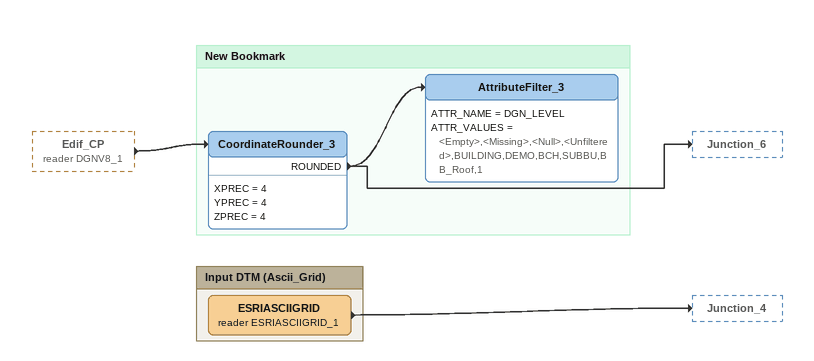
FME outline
Edif_CP (reader DGNV8_1) [outside]
    -> CoordinateRounder_3

Bookmark: New Bookmark
CoordinateRounder_3
    XPREC = 4
    YPREC = 4
    ZPREC = 4
    ROUNDED -> AttributeFilter_3
    ROUNDED -> Junction_6
AttributeFilter_3
    ATTR_NAME = DGN_LEVEL
    ATTR_VALUES = <Empty>,<Missing>,<Null>,<Unfiltered>,BUILDING,DEMO,BCH,SUBBU,BB_Roof,1

Bookmark: Input DTM (Ascii_Grid)
ESRIASCIIGRID (reader ESRIASCIIGRID_1)
    -> Junction_4
